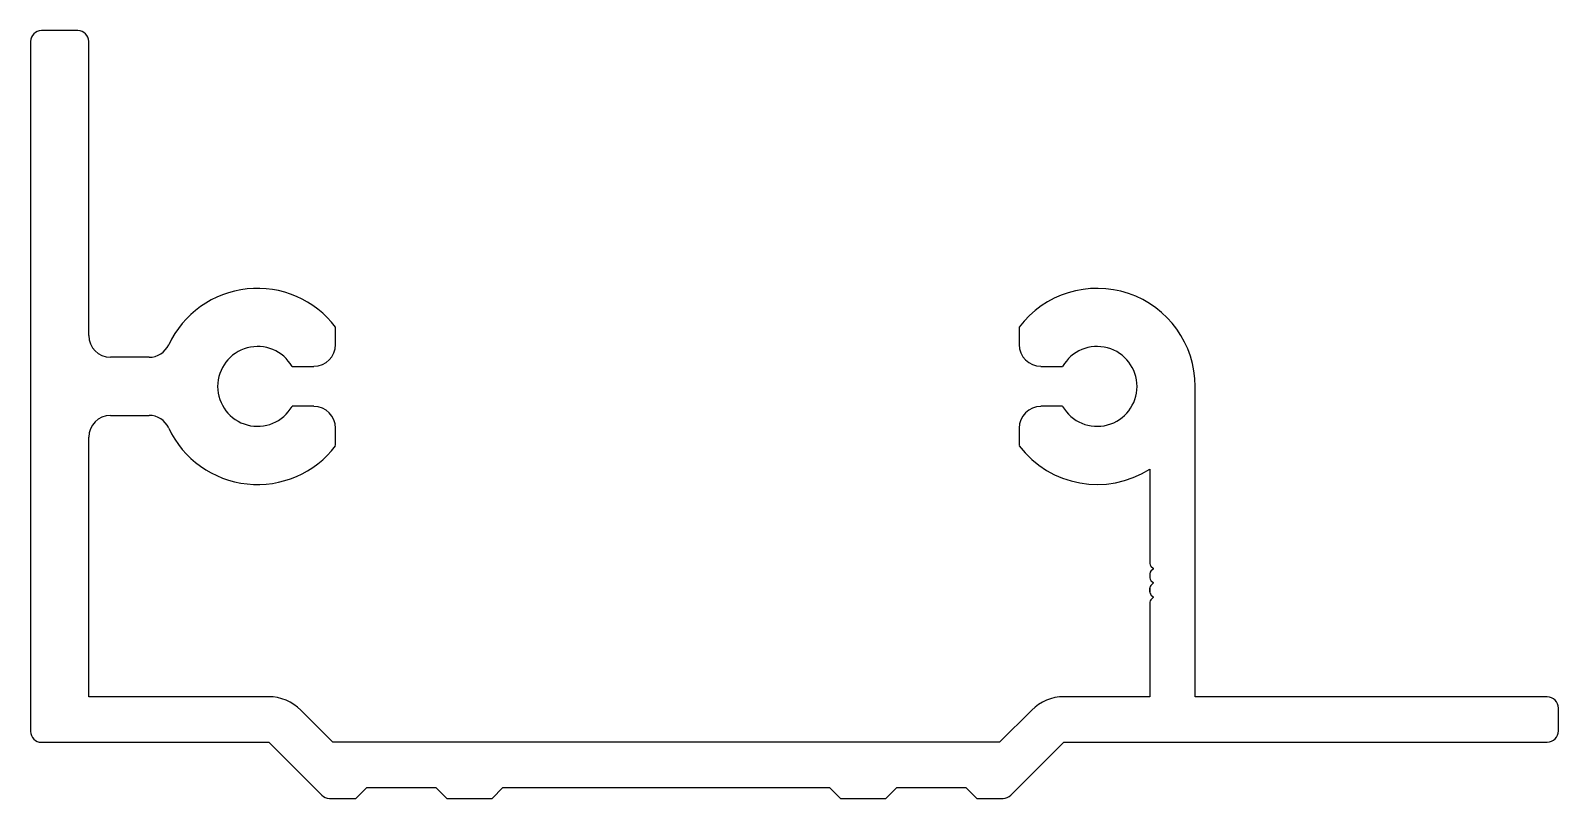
# Model space of a CAD drawing. Extents: x -41 to 66, y 5 to 59.
import ezdxf

# ---------------------------------------------------------------- set-up
doc = ezdxf.new("R2010")
doc.units = 0
doc.layers.add('R-SWTS-DET2', color=4, linetype='CONTINUOUS')

msp = doc.modelspace()

# ---------------------------------------------------------------- linework, layer by layer
at = {"layer": 'R-SWTS-DET2', "color": 7}
for p, q in [((-37.88, 58.92), (-40.42, 58.92)), ((-41.19, 58.15), (-41.19, 9.89)), ((-37.12, 37.58), (-37.12, 58.15)), ((-19.85, 36.95), (-19.85, 38.17)), ((27.95, 38.17), (27.95, 36.95)), ((-32.9, 36.06), (-35.6, 36.06)), ((-22.89, 35.42), (-21.37, 35.42)), ((29.48, 35.42), (30.99, 35.42)), ((40.27, 12.31), (40.27, 34.02)), ((-21.37, 32.63), (-22.89, 32.63)), ((30.99, 32.63), (29.48, 32.63)), ((-35.6, 31.99), (-32.9, 31.99)), ((-19.85, 29.88), (-19.85, 31.1)), ((27.95, 31.1), (27.95, 29.88)), ((-37.12, 12.31), (-37.12, 30.47)), ((37.1, 28.24), (37.1, 21.63)), ((37.17, 21.45), (37.34, 21.28)), ((37.1, 20.92), (37.1, 20.63)), ((37.34, 21.27), (37.17, 21.1)), ((37.17, 20.45), (37.34, 20.28)), ((37.1, 19.92), (37.1, 19.63)), ((37.1, 19.63), (37.1, 19.92)), ((37.1, 19.92), (37.1, 19.63)), ((37.1, 19.63), (37.1, 19.92)), ((37.1, 19.92), (37.1, 19.63)), ((37.34, 20.27), (37.17, 20.1)), ((37.17, 19.45), (37.34, 19.28)), ((37.34, 19.27), (37.17, 19.1)), ((37.1, 18.92), (37.1, 18.92)), ((37.1, 18.92), (37.1, 12.31)), ((-24.53, 12.31), (-37.12, 12.31)), ((37.1, 12.31), (31.08, 12.31)), ((64.88, 12.31), (40.27, 12.31)), ((-20.04, 9.13), (-22.28, 11.38)), ((28.84, 11.38), (26.59, 9.13)), ((65.67, 9.93), (65.67, 11.51)), ((-40.42, 9.13), (-24.53, 9.13)), ((-24.53, 9.13), (-20.82, 5.42)), ((26.59, 9.13), (-20.04, 9.13)), ((27.37, 5.42), (31.08, 9.13)), ((31.08, 9.13), (64.88, 9.13)), ((-18.43, 5.2), (-17.67, 5.96)), ((-17.67, 5.96), (-12.85, 5.96)), ((-12.85, 5.96), (-12.08, 5.2)), ((-8.91, 5.2), (-8.15, 5.96)), ((-8.15, 5.96), (14.7, 5.96)), ((14.7, 5.96), (15.46, 5.2)), ((18.64, 5.2), (19.4, 5.96)), ((19.4, 5.96), (24.23, 5.96)), ((24.23, 5.96), (24.99, 5.2)), ((-20.28, 5.2), (-18.43, 5.2)), ((-12.08, 5.2), (-8.91, 5.2)), ((15.46, 5.2), (18.64, 5.2)), ((24.99, 5.2), (26.83, 5.2))]:
    msp.add_line(p, q, dxfattribs=at)
for centre, radius, start, end in [((-40.42, 58.15), 0.762, 90, 180), ((-37.88, 58.15), 0.762, 360, 90), ((-25.31, 34.02), 6.86, 37.2221, 154.8973), ((33.41, 34.02), 6.86, 0, 142.7779), ((-35.6, 37.58), 1.52, 180, 270), ((-32.9, 37.58), 1.52, 270, 334.8973), ((-25.31, 34.02), 2.79, 30, 330), ((-21.37, 36.95), 1.52, 270, 360), ((29.48, 36.95), 1.52, 180, 270), ((33.41, 34.02), 2.79, 210, 150), ((-21.37, 31.1), 1.52, 0, 90), ((29.48, 31.1), 1.52, 90, 180), ((-35.6, 30.47), 1.52, 90, 180), ((-32.9, 30.47), 1.52, 25.1027, 90), ((-25.31, 34.02), 6.86, 205.1027, 322.7779), ((33.41, 34.02), 6.86, 217.2221, 302.4822), ((37.35, 21.63), 0.25, 180, 225), ((37.35, 20.92), 0.25, 135, 180), ((37.35, 20.63), 0.25, 180, 225), ((37.34, 21.27), 0.008, 315, 45), ((37.35, 19.92), 0.25, 135, 180), ((37.35, 19.63), 0.25, 180, 225), ((37.34, 20.27), 0.008, 315, 45), ((37.34, 19.27), 0.008, 315, 45), ((37.35, 18.92), 0.25, 135, 180), ((-24.53, 9.13), 3.18, 45, 90), ((31.08, 9.13), 3.18, 90, 135), ((64.88, 11.51), 0.794, 360, 90), ((-40.42, 9.89), 0.762, 180, 270), ((64.88, 9.93), 0.794, 270, 360), ((-20.28, 5.96), 0.762, 225, 270), ((26.83, 5.96), 0.762, 270, 315)]:
    msp.add_arc(centre, radius, start, end, dxfattribs=at)

doc.saveas('drawing.dxf')
